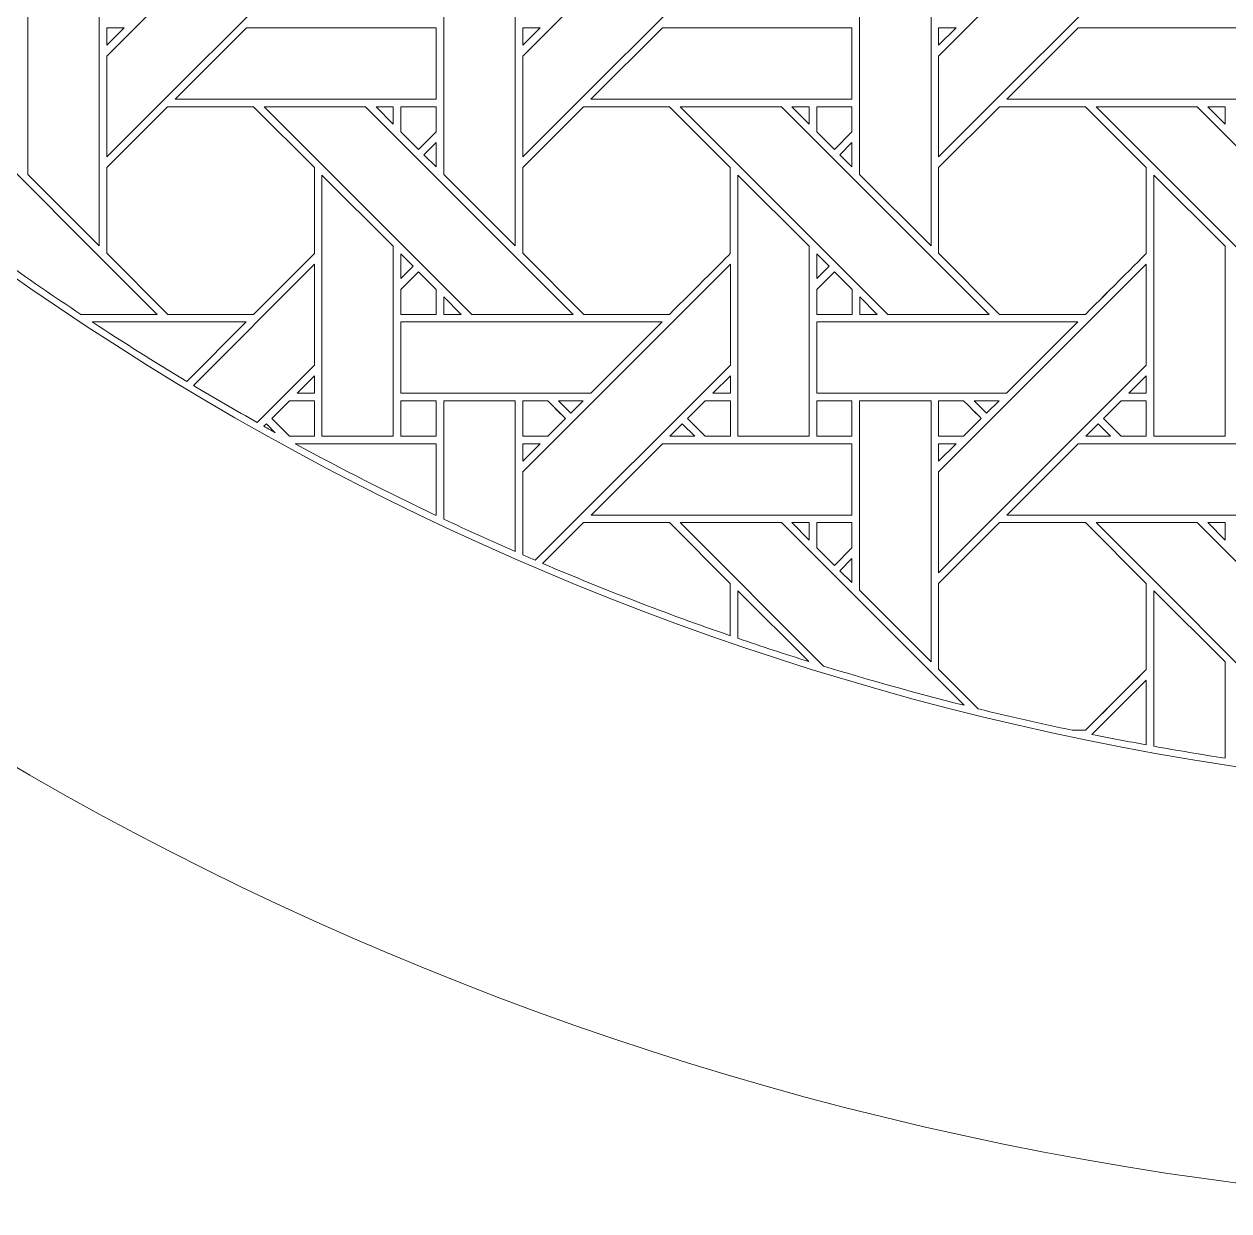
# Model space of a CAD drawing. Header units: inches. Extents: x 4.9 to 19.9, y 1.6 to 16.6.
# Drawn here: x 8.637 to 11.385, y 1.595 to 4.302 of the extents above; entities that cross this region are included whole.
import ezdxf

# ---------------------------------------------------------------- set-up
doc = ezdxf.new("R2010")
doc.units = ezdxf.units.IN
doc.header["$MEASUREMENT"] = 0
doc.layers.add('Design', color=7, linetype='Continuous', lineweight=0)

msp = doc.modelspace()

# ---------------------------------------------------------------- linework, layer by layer
at = {"layer": 'Design'}
for points, knots in [([(12.3829, 16.5948), (8.2407, 16.5948), (4.8829, 13.2369), (4.8829, 9.0948), (4.8829, 4.9526), (8.2407, 1.5948), (12.3829, 1.5948), (16.525, 1.5948), (19.8829, 4.9526), (19.8829, 9.0948), (19.8829, 13.2369), (16.525, 16.5948), (12.3829, 16.5948)], [0, 0, 0, 0, 1, 1, 1, 2, 2, 2, 3, 3, 3, 4, 4, 4, 4]), ([(12.3829, 15.6543), (8.7601, 15.6543), (5.8233, 12.7175), (5.8233, 9.0948), (5.8233, 5.472), (8.7601, 2.5353), (12.3829, 2.5353), (16.0056, 2.5353), (18.9424, 5.472), (18.9424, 9.0948), (18.9424, 12.7175), (16.0056, 15.6543), (12.3829, 15.6543)], [0, 0, 0, 0, 1, 1, 1, 2, 2, 2, 3, 3, 3, 4, 4, 4, 4]), ([(8.8255, 4.2294), (8.8255, 4.2294), (9.2992, 4.703), (9.2992, 4.703), (9.2992, 4.703), (9.2992, 4.473), (9.2992, 4.473), (9.2992, 4.473), (8.8255, 3.9994), (8.8255, 3.9994), (8.8255, 3.9994), (8.8255, 4.2294), (8.8255, 4.2294)], [0, 0, 0, 0, 1, 1, 1, 2, 2, 2, 3, 3, 3, 4, 4, 4, 4]), ([(9.7742, 4.2294), (9.7742, 4.2294), (10.2479, 4.703), (10.2479, 4.703), (10.2479, 4.703), (10.2479, 4.473), (10.2479, 4.473), (10.2479, 4.473), (9.7742, 3.9994), (9.7742, 3.9994), (9.7742, 3.9994), (9.7742, 4.2294), (9.7742, 4.2294)], [0, 0, 0, 0, 1, 1, 1, 2, 2, 2, 3, 3, 3, 4, 4, 4, 4]), ([(10.7229, 4.2294), (10.7229, 4.2294), (11.1966, 4.703), (11.1966, 4.703), (11.1966, 4.703), (11.1966, 4.473), (11.1966, 4.473), (11.1966, 4.473), (10.7229, 3.9994), (10.7229, 3.9994), (10.7229, 3.9994), (10.7229, 4.2294), (10.7229, 4.2294)], [0, 0, 0, 0, 1, 1, 1, 2, 2, 2, 3, 3, 3, 4, 4, 4, 4]), ([(8.8083, 4.3916), (8.8083, 4.3916), (8.8083, 3.7964), (8.8083, 3.7964), (8.8083, 3.7964), (8.6454, 3.9594), (8.6454, 3.9594), (8.6454, 3.9594), (8.6454, 4.3916), (8.6454, 4.3916), (8.6454, 4.3916), (8.8083, 4.3916), (8.8083, 4.3916)], [0, 0, 0, 0, 1, 1, 1, 2, 2, 2, 3, 3, 3, 4, 4, 4, 4]), ([(9.7571, 4.3916), (9.7571, 4.3916), (9.7571, 3.7964), (9.7571, 3.7964), (9.7571, 3.7964), (9.5942, 3.9594), (9.5942, 3.9594), (9.5942, 3.9594), (9.5942, 4.3916), (9.5942, 4.3916), (9.5942, 4.3916), (9.7571, 4.3916), (9.7571, 4.3916)], [0, 0, 0, 0, 1, 1, 1, 2, 2, 2, 3, 3, 3, 4, 4, 4, 4]), ([(10.7058, 4.3916), (10.7058, 4.3916), (10.7058, 3.7964), (10.7058, 3.7964), (10.7058, 3.7964), (10.5429, 3.9594), (10.5429, 3.9594), (10.5429, 3.9594), (10.5429, 4.3916), (10.5429, 4.3916), (10.5429, 4.3916), (10.7058, 4.3916), (10.7058, 4.3916)], [0, 0, 0, 0, 1, 1, 1, 2, 2, 2, 3, 3, 3, 4, 4, 4, 4]), ([(8.8653, 4.2936), (8.8653, 4.2936), (8.8255, 4.2538), (8.8255, 4.2538), (8.8255, 4.2538), (8.8255, 4.2936), (8.8255, 4.2936), (8.8255, 4.2936), (8.8653, 4.2936), (8.8653, 4.2936)], [0, 0, 0, 0, 1, 1, 1, 2, 2, 2, 3, 3, 3, 3]), ([(8.9813, 4.1308), (8.9813, 4.1308), (9.1442, 4.2936), (9.1442, 4.2936), (9.1442, 4.2936), (9.5766, 4.2936), (9.5766, 4.2936), (9.5766, 4.2936), (9.5766, 4.1308), (9.5766, 4.1308), (9.5766, 4.1308), (8.9813, 4.1308), (8.9813, 4.1308)], [0, 0, 0, 0, 1, 1, 1, 2, 2, 2, 3, 3, 3, 4, 4, 4, 4]), ([(9.814, 4.2936), (9.814, 4.2936), (9.7742, 4.2538), (9.7742, 4.2538), (9.7742, 4.2538), (9.7742, 4.2936), (9.7742, 4.2936), (9.7742, 4.2936), (9.814, 4.2936), (9.814, 4.2936)], [0, 0, 0, 0, 1, 1, 1, 2, 2, 2, 3, 3, 3, 3]), ([(9.93, 4.1308), (9.93, 4.1308), (10.0929, 4.2936), (10.0929, 4.2936), (10.0929, 4.2936), (10.5253, 4.2936), (10.5253, 4.2936), (10.5253, 4.2936), (10.5253, 4.1308), (10.5253, 4.1308), (10.5253, 4.1308), (9.93, 4.1308), (9.93, 4.1308)], [0, 0, 0, 0, 1, 1, 1, 2, 2, 2, 3, 3, 3, 4, 4, 4, 4]), ([(10.7628, 4.2936), (10.7628, 4.2936), (10.7229, 4.2538), (10.7229, 4.2538), (10.7229, 4.2538), (10.7229, 4.2936), (10.7229, 4.2936), (10.7229, 4.2936), (10.7628, 4.2936), (10.7628, 4.2936)], [0, 0, 0, 0, 1, 1, 1, 2, 2, 2, 3, 3, 3, 3]), ([(10.8788, 4.1308), (10.8788, 4.1308), (11.0416, 4.2936), (11.0416, 4.2936), (11.0416, 4.2936), (11.4741, 4.2936), (11.4741, 4.2936), (11.4741, 4.2936), (11.4741, 4.1308), (11.4741, 4.1308), (11.4741, 4.1308), (10.8788, 4.1308), (10.8788, 4.1308)], [0, 0, 0, 0, 1, 1, 1, 2, 2, 2, 3, 3, 3, 4, 4, 4, 4]), ([(8.5838, 3.7657), (8.5838, 3.7657), (8.2359, 4.1137), (8.2359, 4.1137), (8.2359, 4.1137), (8.4669, 4.1137), (8.4669, 4.1137), (8.4669, 4.1137), (8.9405, 3.64), (8.9405, 3.64), (8.9405, 3.64), (8.7663, 3.64), (8.7663, 3.64), (8.7047, 3.6809), (8.6439, 3.7228), (8.5838, 3.7657)], [0, 0, 0, 0, 1, 1, 1, 2, 2, 2, 3, 3, 3, 4, 4, 4, 5, 5, 5, 5]), ([(8.9642, 4.1136), (8.9642, 4.1136), (9.1604, 4.1136), (9.1604, 4.1136), (9.1604, 4.1136), (9.2991, 3.9749), (9.2991, 3.9749), (9.2991, 3.9749), (9.2991, 3.7787), (9.2991, 3.7787), (9.2813, 3.7608), (9.1694, 3.649), (9.1604, 3.64), (9.1604, 3.64), (8.9647, 3.64), (8.9647, 3.64), (8.9647, 3.64), (8.8255, 3.7793), (8.8255, 3.7793), (8.8255, 3.7793), (8.8255, 3.9749), (8.8255, 3.9749), (8.8255, 3.9749), (8.9642, 4.1136), (8.9642, 4.1136)], [0, 0, 0, 0, 1, 1, 1, 2, 2, 2, 3, 3, 3, 4, 4, 4, 5, 5, 5, 6, 6, 6, 7, 7, 7, 8, 8, 8, 8]), ([(8.8255, 3.9749), (8.8255, 3.9749), (8.9642, 4.1136), (8.9642, 4.1136), (8.9642, 4.1136), (9.1604, 4.1136), (9.1604, 4.1136), (9.1604, 4.1136), (9.2991, 3.9749), (9.2991, 3.9749), (9.2991, 3.9749), (9.2991, 3.7787), (9.2991, 3.7787), (9.2813, 3.7608), (9.1694, 3.649), (9.1604, 3.64), (9.1604, 3.64), (8.9647, 3.64), (8.9647, 3.64), (8.9647, 3.64), (8.8255, 3.7793), (8.8255, 3.7793), (8.8255, 3.7793), (8.8255, 3.9749), (8.8255, 3.9749)], [0, 0, 0, 0, 1, 1, 1, 2, 2, 2, 3, 3, 3, 4, 4, 4, 5, 5, 5, 6, 6, 6, 7, 7, 7, 8, 8, 8, 8]), ([(9.1846, 4.1137), (9.1846, 4.1137), (9.4156, 4.1137), (9.4156, 4.1137), (9.4156, 4.1137), (9.8892, 3.64), (9.8892, 3.64), (9.8892, 3.64), (9.6582, 3.64), (9.6582, 3.64), (9.6582, 3.64), (9.1846, 4.1137), (9.1846, 4.1137)], [0, 0, 0, 0, 1, 1, 1, 2, 2, 2, 3, 3, 3, 4, 4, 4, 4]), ([(9.4791, 4.1137), (9.4791, 4.1137), (9.4791, 4.0739), (9.4791, 4.0739), (9.4791, 4.0739), (9.4397, 4.1137), (9.4397, 4.1137), (9.4397, 4.1137), (9.4791, 4.1137), (9.4791, 4.1137)], [0, 0, 0, 0, 1, 1, 1, 2, 2, 2, 3, 3, 3, 3]), ([(9.5766, 4.1137), (9.5766, 4.1137), (9.5766, 4.0561), (9.5766, 4.0561), (9.5766, 4.0561), (9.5366, 4.0161), (9.5366, 4.0161), (9.5366, 4.0161), (9.4963, 4.0564), (9.4963, 4.0564), (9.4963, 4.0564), (9.4963, 4.1137), (9.4963, 4.1137), (9.4963, 4.1137), (9.5766, 4.1137), (9.5766, 4.1137)], [0, 0, 0, 0, 1, 1, 1, 2, 2, 2, 3, 3, 3, 4, 4, 4, 5, 5, 5, 5]), ([(9.5366, 4.0161), (9.5366, 4.0161), (9.4963, 4.0564), (9.4963, 4.0564), (9.4963, 4.0564), (9.4963, 4.1137), (9.4963, 4.1137), (9.4963, 4.1137), (9.5766, 4.1137), (9.5766, 4.1137), (9.5766, 4.1137), (9.5766, 4.0561), (9.5766, 4.0561), (9.5766, 4.0561), (9.5366, 4.0161), (9.5366, 4.0161)], [0, 0, 0, 0, 1, 1, 1, 2, 2, 2, 3, 3, 3, 4, 4, 4, 5, 5, 5, 5]), ([(9.7742, 3.7793), (9.7742, 3.7793), (9.7742, 3.9749), (9.7742, 3.9749), (9.7742, 3.9749), (9.9129, 4.1136), (9.9129, 4.1136), (9.9129, 4.1136), (10.1091, 4.1136), (10.1091, 4.1136), (10.1091, 4.1136), (10.2478, 3.9749), (10.2478, 3.9749), (10.2478, 3.9749), (10.2478, 3.7787), (10.2478, 3.7787), (10.23, 3.7608), (10.1181, 3.649), (10.1091, 3.64), (10.1091, 3.64), (9.9134, 3.64), (9.9134, 3.64), (9.9134, 3.64), (9.7742, 3.7793), (9.7742, 3.7793)], [0, 0, 0, 0, 1, 1, 1, 2, 2, 2, 3, 3, 3, 4, 4, 4, 5, 5, 5, 6, 6, 6, 7, 7, 7, 8, 8, 8, 8]), ([(9.9134, 3.64), (9.9134, 3.64), (9.7742, 3.7793), (9.7742, 3.7793), (9.7742, 3.7793), (9.7742, 3.9749), (9.7742, 3.9749), (9.7742, 3.9749), (9.9129, 4.1136), (9.9129, 4.1136), (9.9129, 4.1136), (10.1091, 4.1136), (10.1091, 4.1136), (10.1091, 4.1136), (10.2478, 3.9749), (10.2478, 3.9749), (10.2478, 3.9749), (10.2478, 3.7787), (10.2478, 3.7787), (10.2301, 3.7608), (10.1182, 3.6491), (10.1091, 3.64), (10.1091, 3.64), (9.9134, 3.64), (9.9134, 3.64)], [0, 0, 0, 0, 1, 1, 1, 2, 2, 2, 3, 3, 3, 4, 4, 4, 5, 5, 5, 6, 6, 6, 7, 7, 7, 8, 8, 8, 8]), ([(10.1334, 4.1137), (10.1334, 4.1137), (10.3643, 4.1137), (10.3643, 4.1137), (10.3643, 4.1137), (10.838, 3.64), (10.838, 3.64), (10.838, 3.64), (10.6069, 3.64), (10.6069, 3.64), (10.6069, 3.64), (10.1334, 4.1137), (10.1334, 4.1137)], [0, 0, 0, 0, 1, 1, 1, 2, 2, 2, 3, 3, 3, 4, 4, 4, 4]), ([(10.4279, 4.1137), (10.4279, 4.1137), (10.4279, 4.0739), (10.4279, 4.0739), (10.4279, 4.0739), (10.3884, 4.1137), (10.3884, 4.1137), (10.3884, 4.1137), (10.4279, 4.1137), (10.4279, 4.1137)], [0, 0, 0, 0, 1, 1, 1, 2, 2, 2, 3, 3, 3, 3]), ([(10.5253, 4.1137), (10.5253, 4.1137), (10.5253, 4.0561), (10.5253, 4.0561), (10.5253, 4.0561), (10.4854, 4.0161), (10.4854, 4.0161), (10.4854, 4.0161), (10.445, 4.0564), (10.445, 4.0564), (10.445, 4.0564), (10.445, 4.1137), (10.445, 4.1137), (10.445, 4.1137), (10.5253, 4.1137), (10.5253, 4.1137)], [0, 0, 0, 0, 1, 1, 1, 2, 2, 2, 3, 3, 3, 4, 4, 4, 5, 5, 5, 5]), ([(10.4854, 4.0161), (10.4854, 4.0161), (10.445, 4.0564), (10.445, 4.0564), (10.445, 4.0564), (10.445, 4.1137), (10.445, 4.1137), (10.445, 4.1137), (10.5253, 4.1137), (10.5253, 4.1137), (10.5253, 4.1137), (10.5253, 4.0561), (10.5253, 4.0561), (10.5253, 4.0561), (10.4854, 4.0161), (10.4854, 4.0161)], [0, 0, 0, 0, 1, 1, 1, 2, 2, 2, 3, 3, 3, 4, 4, 4, 5, 5, 5, 5]), ([(10.7229, 3.7793), (10.7229, 3.7793), (10.7229, 3.9749), (10.7229, 3.9749), (10.7229, 3.9749), (10.8616, 4.1136), (10.8616, 4.1136), (10.8616, 4.1136), (11.0578, 4.1136), (11.0578, 4.1136), (11.0578, 4.1136), (11.1966, 3.9749), (11.1966, 3.9749), (11.1966, 3.9749), (11.1966, 3.7787), (11.1966, 3.7787), (11.1788, 3.7608), (11.0669, 3.649), (11.0579, 3.64), (11.0579, 3.64), (10.8622, 3.64), (10.8622, 3.64), (10.8622, 3.64), (10.7229, 3.7793), (10.7229, 3.7793)], [0, 0, 0, 0, 1, 1, 1, 2, 2, 2, 3, 3, 3, 4, 4, 4, 5, 5, 5, 6, 6, 6, 7, 7, 7, 8, 8, 8, 8]), ([(10.7229, 3.9749), (10.7229, 3.9749), (10.8616, 4.1136), (10.8616, 4.1136), (10.8616, 4.1136), (11.0578, 4.1136), (11.0578, 4.1136), (11.0578, 4.1136), (11.1966, 3.9749), (11.1966, 3.9749), (11.1966, 3.9749), (11.1966, 3.7787), (11.1966, 3.7787), (11.1787, 3.7607), (11.0668, 3.649), (11.0579, 3.64), (11.0579, 3.64), (10.8622, 3.64), (10.8622, 3.64), (10.8622, 3.64), (10.7229, 3.7793), (10.7229, 3.7793), (10.7229, 3.7793), (10.7229, 3.9749), (10.7229, 3.9749)], [0, 0, 0, 0, 1, 1, 1, 2, 2, 2, 3, 3, 3, 4, 4, 4, 5, 5, 5, 6, 6, 6, 7, 7, 7, 8, 8, 8, 8]), ([(11.3565, 3.84), (11.3565, 3.84), (11.0821, 4.1137), (11.0821, 4.1137), (11.0821, 4.1137), (11.313, 4.1137), (11.313, 4.1137), (11.313, 4.1137), (11.7867, 3.64), (11.7867, 3.64), (11.7867, 3.64), (11.5557, 3.64), (11.5557, 3.64), (11.5557, 3.64), (11.3565, 3.84), (11.3565, 3.84)], [0, 0, 0, 0, 1, 1, 1, 2, 2, 2, 3, 3, 3, 4, 4, 4, 5, 5, 5, 5]), ([(11.3766, 4.1137), (11.3766, 4.1137), (11.3766, 4.0739), (11.3766, 4.0739), (11.3766, 4.0739), (11.3372, 4.1137), (11.3372, 4.1137), (11.3372, 4.1137), (11.3766, 4.1137), (11.3766, 4.1137)], [0, 0, 0, 0, 1, 1, 1, 2, 2, 2, 3, 3, 3, 3]), ([(9.5766, 4.0319), (9.5766, 4.0319), (9.5766, 3.9767), (9.5766, 3.9767), (9.5766, 3.9767), (9.5488, 4.0041), (9.5488, 4.0041), (9.5488, 4.0041), (9.5766, 4.0319), (9.5766, 4.0319)], [0, 0, 0, 0, 1, 1, 1, 2, 2, 2, 3, 3, 3, 3]), ([(10.5253, 4.0318), (10.5253, 4.0318), (10.5253, 3.9767), (10.5253, 3.9767), (10.5253, 3.9767), (10.4976, 4.0041), (10.4976, 4.0041), (10.4976, 4.0041), (10.5253, 4.0318), (10.5253, 4.0318)], [0, 0, 0, 0, 1, 1, 1, 2, 2, 2, 3, 3, 3, 3]), ([(9.4791, 3.7957), (9.4791, 3.7957), (9.4791, 3.362), (9.4791, 3.362), (9.4791, 3.362), (9.3163, 3.362), (9.3163, 3.362), (9.3163, 3.362), (9.3163, 3.9579), (9.3163, 3.9579), (9.3163, 3.9579), (9.4791, 3.7957), (9.4791, 3.7957)], [0, 0, 0, 0, 1, 1, 1, 2, 2, 2, 3, 3, 3, 4, 4, 4, 4]), ([(10.4278, 3.7957), (10.4278, 3.7957), (10.4278, 3.362), (10.4278, 3.362), (10.4278, 3.362), (10.265, 3.362), (10.265, 3.362), (10.265, 3.362), (10.265, 3.9579), (10.265, 3.9579), (10.265, 3.9579), (10.4278, 3.7957), (10.4278, 3.7957)], [0, 0, 0, 0, 1, 1, 1, 2, 2, 2, 3, 3, 3, 4, 4, 4, 4]), ([(11.3765, 3.7957), (11.3765, 3.7957), (11.3765, 3.362), (11.3765, 3.362), (11.3765, 3.362), (11.2137, 3.362), (11.2137, 3.362), (11.2137, 3.362), (11.2137, 3.9579), (11.2137, 3.9579), (11.2137, 3.9579), (11.3765, 3.7957), (11.3765, 3.7957)], [0, 0, 0, 0, 1, 1, 1, 2, 2, 2, 3, 3, 3, 4, 4, 4, 4]), ([(9.4964, 3.7215), (9.4964, 3.7215), (9.4964, 3.7782), (9.4964, 3.7782), (9.4964, 3.7782), (9.5245, 3.7497), (9.5245, 3.7497), (9.5245, 3.7497), (9.4964, 3.7215), (9.4964, 3.7215)], [0, 0, 0, 0, 1, 1, 1, 2, 2, 2, 3, 3, 3, 3]), ([(10.4451, 3.7215), (10.4451, 3.7215), (10.4451, 3.7782), (10.4451, 3.7782), (10.4451, 3.7782), (10.4733, 3.7497), (10.4733, 3.7497), (10.4733, 3.7497), (10.4451, 3.7215), (10.4451, 3.7215)], [0, 0, 0, 0, 1, 1, 1, 2, 2, 2, 3, 3, 3, 3]), ([(9.0229, 3.4781), (9.0229, 3.4781), (9.2992, 3.7543), (9.2992, 3.7543), (9.2992, 3.7543), (9.2992, 3.5243), (9.2992, 3.5243), (9.2992, 3.5243), (9.1683, 3.3934), (9.1683, 3.3934), (9.1194, 3.421), (9.0709, 3.4492), (9.0229, 3.4781)], [0, 0, 0, 0, 1, 1, 1, 2, 2, 2, 3, 3, 3, 4, 4, 4, 4]), ([(9.7742, 3.0913), (9.7742, 3.0913), (9.7742, 3.2807), (9.7742, 3.2807), (9.7742, 3.2807), (10.2479, 3.7543), (10.2479, 3.7543), (10.2479, 3.7543), (10.2479, 3.5243), (10.2479, 3.5243), (10.2479, 3.5243), (9.8027, 3.0791), (9.8027, 3.0791), (9.7932, 3.0831), (9.7837, 3.0872), (9.7742, 3.0913)], [0, 0, 0, 0, 1, 1, 1, 2, 2, 2, 3, 3, 3, 4, 4, 4, 5, 5, 5, 5]), ([(10.7229, 3.2807), (10.7229, 3.2807), (11.1966, 3.7543), (11.1966, 3.7543), (11.1966, 3.7543), (11.1966, 3.5243), (11.1966, 3.5243), (11.1966, 3.5243), (10.7229, 3.0506), (10.7229, 3.0506), (10.7229, 3.0506), (10.7229, 3.2807), (10.7229, 3.2807)], [0, 0, 0, 0, 1, 1, 1, 2, 2, 2, 3, 3, 3, 4, 4, 4, 4]), ([(9.4963, 3.6398), (9.4963, 3.6398), (9.4963, 3.6971), (9.4963, 3.6971), (9.4963, 3.6971), (9.5367, 3.7374), (9.5367, 3.7374), (9.5367, 3.7374), (9.577, 3.6971), (9.577, 3.6971), (9.577, 3.6971), (9.577, 3.6398), (9.577, 3.6398), (9.577, 3.6398), (9.4963, 3.6398), (9.4963, 3.6398)], [0, 0, 0, 0, 1, 1, 1, 2, 2, 2, 3, 3, 3, 4, 4, 4, 5, 5, 5, 5]), ([(9.5367, 3.7374), (9.5367, 3.7374), (9.577, 3.6971), (9.577, 3.6971), (9.577, 3.6971), (9.577, 3.6398), (9.577, 3.6398), (9.577, 3.6398), (9.4963, 3.6398), (9.4963, 3.6398), (9.4963, 3.6398), (9.4963, 3.6971), (9.4963, 3.6971), (9.4963, 3.6971), (9.5367, 3.7374), (9.5367, 3.7374)], [0, 0, 0, 0, 1, 1, 1, 2, 2, 2, 3, 3, 3, 4, 4, 4, 5, 5, 5, 5]), ([(10.4451, 3.6398), (10.4451, 3.6398), (10.4451, 3.6971), (10.4451, 3.6971), (10.4451, 3.6971), (10.4854, 3.7374), (10.4854, 3.7374), (10.4854, 3.7374), (10.5257, 3.6971), (10.5257, 3.6971), (10.5257, 3.6971), (10.5257, 3.6398), (10.5257, 3.6398), (10.5257, 3.6398), (10.4451, 3.6398), (10.4451, 3.6398)], [0, 0, 0, 0, 1, 1, 1, 2, 2, 2, 3, 3, 3, 4, 4, 4, 5, 5, 5, 5]), ([(10.4451, 3.6398), (10.4451, 3.6398), (10.4451, 3.6971), (10.4451, 3.6971), (10.4451, 3.6971), (10.4854, 3.7374), (10.4854, 3.7374), (10.4854, 3.7374), (10.5257, 3.6971), (10.5257, 3.6971), (10.5257, 3.6971), (10.5257, 3.6398), (10.5257, 3.6398), (10.5257, 3.6398), (10.4451, 3.6398), (10.4451, 3.6398)], [0, 0, 0, 0, 1, 1, 1, 2, 2, 2, 3, 3, 3, 4, 4, 4, 5, 5, 5, 5]), ([(9.634, 3.64), (9.634, 3.64), (9.5943, 3.64), (9.5943, 3.64), (9.5943, 3.64), (9.5943, 3.6798), (9.5943, 3.6798), (9.5943, 3.6798), (9.634, 3.64), (9.634, 3.64)], [0, 0, 0, 0, 1, 1, 1, 2, 2, 2, 3, 3, 3, 3]), ([(10.5827, 3.64), (10.5827, 3.64), (10.543, 3.64), (10.543, 3.64), (10.543, 3.64), (10.543, 3.6798), (10.543, 3.6798), (10.543, 3.6798), (10.5827, 3.64), (10.5827, 3.64)], [0, 0, 0, 0, 1, 1, 1, 2, 2, 2, 3, 3, 3, 3]), ([(8.7923, 3.6228), (8.7923, 3.6228), (9.1433, 3.6228), (9.1433, 3.6228), (9.1433, 3.6228), (9.0077, 3.4872), (9.0077, 3.4872), (8.9349, 3.531), (8.8631, 3.5762), (8.7923, 3.6228)], [0, 0, 0, 0, 1, 1, 1, 2, 2, 2, 3, 3, 3, 3]), ([(9.4964, 3.4601), (9.4964, 3.4601), (9.4964, 3.6228), (9.4964, 3.6228), (9.4964, 3.6228), (10.0921, 3.6228), (10.0921, 3.6228), (10.0921, 3.6228), (9.9293, 3.4601), (9.9293, 3.4601), (9.9293, 3.4601), (9.4964, 3.4601), (9.4964, 3.4601)], [0, 0, 0, 0, 1, 1, 1, 2, 2, 2, 3, 3, 3, 4, 4, 4, 4]), ([(10.4451, 3.4601), (10.4451, 3.4601), (10.4451, 3.6228), (10.4451, 3.6228), (10.4451, 3.6228), (11.0408, 3.6228), (11.0408, 3.6228), (11.0408, 3.6228), (10.8781, 3.4601), (10.8781, 3.4601), (10.8781, 3.4601), (10.4451, 3.4601), (10.4451, 3.4601)], [0, 0, 0, 0, 1, 1, 1, 2, 2, 2, 3, 3, 3, 4, 4, 4, 4]), ([(9.2992, 3.4999), (9.2992, 3.4999), (9.2992, 3.4601), (9.2992, 3.4601), (9.2992, 3.4601), (9.2594, 3.4601), (9.2594, 3.4601), (9.2594, 3.4601), (9.2992, 3.4999), (9.2992, 3.4999)], [0, 0, 0, 0, 1, 1, 1, 2, 2, 2, 3, 3, 3, 3]), ([(10.2081, 3.4601), (10.2081, 3.4601), (10.2479, 3.4999), (10.2479, 3.4999), (10.2479, 3.4999), (10.2479, 3.4601), (10.2479, 3.4601), (10.2479, 3.4601), (10.2081, 3.4601), (10.2081, 3.4601)], [0, 0, 0, 0, 1, 1, 1, 2, 2, 2, 3, 3, 3, 3]), ([(11.1568, 3.4601), (11.1568, 3.4601), (11.1966, 3.4999), (11.1966, 3.4999), (11.1966, 3.4999), (11.1966, 3.4601), (11.1966, 3.4601), (11.1966, 3.4601), (11.1568, 3.4601), (11.1568, 3.4601)], [0, 0, 0, 0, 1, 1, 1, 2, 2, 2, 3, 3, 3, 3]), ([(9.2421, 3.4428), (9.2421, 3.4428), (9.2991, 3.4428), (9.2991, 3.4428), (9.2991, 3.4428), (9.2991, 3.362), (9.2991, 3.362), (9.2991, 3.362), (9.242, 3.362), (9.242, 3.362), (9.242, 3.362), (9.2017, 3.4024), (9.2017, 3.4024), (9.2017, 3.4024), (9.2421, 3.4428), (9.2421, 3.4428)], [0, 0, 0, 0, 1, 1, 1, 2, 2, 2, 3, 3, 3, 4, 4, 4, 5, 5, 5, 5]), ([(9.2017, 3.4024), (9.2017, 3.4024), (9.2421, 3.4428), (9.2421, 3.4428), (9.2421, 3.4428), (9.2991, 3.4428), (9.2991, 3.4428), (9.2991, 3.4428), (9.2991, 3.362), (9.2991, 3.362), (9.2991, 3.362), (9.242, 3.362), (9.242, 3.362), (9.242, 3.362), (9.2017, 3.4024), (9.2017, 3.4024)], [0, 0, 0, 0, 1, 1, 1, 2, 2, 2, 3, 3, 3, 4, 4, 4, 5, 5, 5, 5]), ([(9.4963, 3.4428), (9.4963, 3.4428), (9.5766, 3.4428), (9.5766, 3.4428), (9.5766, 3.4428), (9.5766, 3.362), (9.5766, 3.362), (9.5766, 3.362), (9.4963, 3.362), (9.4963, 3.362), (9.4963, 3.362), (9.4963, 3.4428), (9.4963, 3.4428)], [0, 0, 0, 0, 1, 1, 1, 2, 2, 2, 3, 3, 3, 4, 4, 4, 4]), ([(9.4963, 3.4428), (9.4963, 3.4428), (9.5766, 3.4428), (9.5766, 3.4428), (9.5766, 3.4428), (9.5766, 3.362), (9.5766, 3.362), (9.5766, 3.362), (9.4963, 3.362), (9.4963, 3.362), (9.4963, 3.362), (9.4963, 3.4428), (9.4963, 3.4428)], [0, 0, 0, 0, 1, 1, 1, 2, 2, 2, 3, 3, 3, 4, 4, 4, 4]), ([(9.7571, 3.0988), (9.7024, 3.1228), (9.6481, 3.1475), (9.5942, 3.173), (9.5942, 3.173), (9.5942, 3.4428), (9.5942, 3.4428), (9.5942, 3.4428), (9.7571, 3.4428), (9.7571, 3.4428), (9.7571, 3.4428), (9.7571, 3.0988), (9.7571, 3.0988)], [0, 0, 0, 0, 1, 1, 1, 2, 2, 2, 3, 3, 3, 4, 4, 4, 4]), ([(9.8716, 3.4024), (9.8716, 3.4024), (9.8312, 3.362), (9.8312, 3.362), (9.8312, 3.362), (9.7742, 3.362), (9.7742, 3.362), (9.7742, 3.362), (9.7742, 3.4428), (9.7742, 3.4428), (9.7742, 3.4428), (9.8313, 3.4428), (9.8313, 3.4428), (9.8364, 3.4377), (9.8672, 3.4069), (9.8716, 3.4024)], [0, 0, 0, 0, 1, 1, 1, 2, 2, 2, 3, 3, 3, 4, 4, 4, 5, 5, 5, 5]), ([(9.7742, 3.4428), (9.7742, 3.4428), (9.8313, 3.4428), (9.8313, 3.4428), (9.8366, 3.4375), (9.8674, 3.4066), (9.8716, 3.4024), (9.8716, 3.4024), (9.8312, 3.362), (9.8312, 3.362), (9.8312, 3.362), (9.7742, 3.362), (9.7742, 3.362), (9.7742, 3.362), (9.7742, 3.4428), (9.7742, 3.4428)], [0, 0, 0, 0, 1, 1, 1, 2, 2, 2, 3, 3, 3, 4, 4, 4, 5, 5, 5, 5]), ([(9.9121, 3.4428), (9.9121, 3.4428), (9.8838, 3.4146), (9.8838, 3.4146), (9.8838, 3.4146), (9.8556, 3.4428), (9.8556, 3.4428), (9.8556, 3.4428), (9.9121, 3.4428), (9.9121, 3.4428)], [0, 0, 0, 0, 1, 1, 1, 2, 2, 2, 3, 3, 3, 3]), ([(10.1908, 3.4428), (10.1908, 3.4428), (10.2479, 3.4428), (10.2479, 3.4428), (10.2479, 3.4428), (10.2479, 3.362), (10.2479, 3.362), (10.2479, 3.362), (10.1907, 3.362), (10.1907, 3.362), (10.1907, 3.362), (10.1504, 3.4024), (10.1504, 3.4024), (10.1504, 3.4024), (10.1908, 3.4428), (10.1908, 3.4428)], [0, 0, 0, 0, 1, 1, 1, 2, 2, 2, 3, 3, 3, 4, 4, 4, 5, 5, 5, 5]), ([(10.2479, 3.4428), (10.2479, 3.4428), (10.2479, 3.362), (10.2479, 3.362), (10.2479, 3.362), (10.1907, 3.362), (10.1907, 3.362), (10.1907, 3.362), (10.1504, 3.4024), (10.1504, 3.4024), (10.1504, 3.4024), (10.1908, 3.4428), (10.1908, 3.4428), (10.1908, 3.4428), (10.2479, 3.4428), (10.2479, 3.4428)], [0, 0, 0, 0, 1, 1, 1, 2, 2, 2, 3, 3, 3, 4, 4, 4, 5, 5, 5, 5]), ([(10.4451, 3.362), (10.4451, 3.362), (10.4451, 3.4428), (10.4451, 3.4428), (10.4451, 3.4428), (10.5253, 3.4428), (10.5253, 3.4428), (10.5253, 3.4428), (10.5253, 3.362), (10.5253, 3.362), (10.5253, 3.362), (10.4451, 3.362), (10.4451, 3.362)], [0, 0, 0, 0, 1, 1, 1, 2, 2, 2, 3, 3, 3, 4, 4, 4, 4]), ([(10.4451, 3.4428), (10.4451, 3.4428), (10.5253, 3.4428), (10.5253, 3.4428), (10.5253, 3.4428), (10.5253, 3.362), (10.5253, 3.362), (10.5253, 3.362), (10.4451, 3.362), (10.4451, 3.362), (10.4451, 3.362), (10.4451, 3.4428), (10.4451, 3.4428)], [0, 0, 0, 0, 1, 1, 1, 2, 2, 2, 3, 3, 3, 4, 4, 4, 4]), ([(10.7058, 3.4428), (10.7058, 3.4428), (10.7058, 2.8477), (10.7058, 2.8477), (10.7058, 2.8477), (10.5429, 3.0106), (10.5429, 3.0106), (10.5429, 3.0106), (10.5429, 3.4428), (10.5429, 3.4428), (10.5429, 3.4428), (10.7058, 3.4428), (10.7058, 3.4428)], [0, 0, 0, 0, 1, 1, 1, 2, 2, 2, 3, 3, 3, 4, 4, 4, 4]), ([(10.8203, 3.4024), (10.8203, 3.4024), (10.7799, 3.362), (10.7799, 3.362), (10.7799, 3.362), (10.7229, 3.362), (10.7229, 3.362), (10.7229, 3.362), (10.7229, 3.4428), (10.7229, 3.4428), (10.7229, 3.4428), (10.78, 3.4428), (10.78, 3.4428), (10.7851, 3.4377), (10.8159, 3.4069), (10.8203, 3.4024)], [0, 0, 0, 0, 1, 1, 1, 2, 2, 2, 3, 3, 3, 4, 4, 4, 5, 5, 5, 5]), ([(10.7229, 3.4428), (10.7229, 3.4428), (10.78, 3.4428), (10.78, 3.4428), (10.7852, 3.4376), (10.816, 3.4068), (10.8203, 3.4024), (10.8203, 3.4024), (10.7799, 3.362), (10.7799, 3.362), (10.7799, 3.362), (10.7229, 3.362), (10.7229, 3.362), (10.7229, 3.362), (10.7229, 3.4428), (10.7229, 3.4428)], [0, 0, 0, 0, 1, 1, 1, 2, 2, 2, 3, 3, 3, 4, 4, 4, 5, 5, 5, 5]), ([(10.8608, 3.4428), (10.8608, 3.4428), (10.8325, 3.4146), (10.8325, 3.4146), (10.8325, 3.4146), (10.8044, 3.4428), (10.8044, 3.4428), (10.8044, 3.4428), (10.8608, 3.4428), (10.8608, 3.4428)], [0, 0, 0, 0, 1, 1, 1, 2, 2, 2, 3, 3, 3, 3]), ([(11.1396, 3.4428), (11.1396, 3.4428), (11.1966, 3.4428), (11.1966, 3.4428), (11.1966, 3.4428), (11.1966, 3.362), (11.1966, 3.362), (11.1966, 3.362), (11.1395, 3.362), (11.1395, 3.362), (11.1395, 3.362), (11.0991, 3.4024), (11.0991, 3.4024), (11.0991, 3.4024), (11.1396, 3.4428), (11.1396, 3.4428)], [0, 0, 0, 0, 1, 1, 1, 2, 2, 2, 3, 3, 3, 4, 4, 4, 5, 5, 5, 5]), ([(11.0991, 3.4024), (11.0991, 3.4024), (11.1396, 3.4428), (11.1396, 3.4428), (11.1396, 3.4428), (11.1966, 3.4428), (11.1966, 3.4428), (11.1966, 3.4428), (11.1966, 3.362), (11.1966, 3.362), (11.1966, 3.362), (11.1395, 3.362), (11.1395, 3.362), (11.1395, 3.362), (11.0991, 3.4024), (11.0991, 3.4024)], [0, 0, 0, 0, 1, 1, 1, 2, 2, 2, 3, 3, 3, 4, 4, 4, 5, 5, 5, 5]), ([(9.1838, 3.3846), (9.1838, 3.3846), (9.1896, 3.3903), (9.1896, 3.3903), (9.1896, 3.3903), (9.2098, 3.3701), (9.2098, 3.3701), (9.2011, 3.3749), (9.1925, 3.3797), (9.1838, 3.3846)], [0, 0, 0, 0, 1, 1, 1, 2, 2, 2, 3, 3, 3, 3]), ([(10.1666, 3.362), (10.1666, 3.362), (10.11, 3.362), (10.11, 3.362), (10.11, 3.362), (10.1383, 3.3903), (10.1383, 3.3903), (10.1383, 3.3903), (10.1666, 3.362), (10.1666, 3.362)], [0, 0, 0, 0, 1, 1, 1, 2, 2, 2, 3, 3, 3, 3]), ([(11.1153, 3.362), (11.1153, 3.362), (11.0588, 3.362), (11.0588, 3.362), (11.0588, 3.362), (11.087, 3.3903), (11.087, 3.3903), (11.087, 3.3903), (11.1153, 3.362), (11.1153, 3.362)], [0, 0, 0, 0, 1, 1, 1, 2, 2, 2, 3, 3, 3, 3]), ([(9.5766, 3.1821), (9.5766, 3.1821), (9.5749, 3.1821), (9.5749, 3.1821), (9.4668, 3.2335), (9.3603, 3.2878), (9.2555, 3.3449), (9.2555, 3.3449), (9.5766, 3.3449), (9.5766, 3.3449), (9.5766, 3.3449), (9.5766, 3.1821), (9.5766, 3.1821)], [0, 0, 0, 0, 1, 1, 1, 2, 2, 2, 3, 3, 3, 4, 4, 4, 4]), ([(9.814, 3.3449), (9.814, 3.3449), (9.7742, 3.3051), (9.7742, 3.3051), (9.7742, 3.3051), (9.7742, 3.3449), (9.7742, 3.3449), (9.7742, 3.3449), (9.814, 3.3449), (9.814, 3.3449)], [0, 0, 0, 0, 1, 1, 1, 2, 2, 2, 3, 3, 3, 3]), ([(9.9301, 3.1821), (9.9301, 3.1821), (10.0929, 3.3449), (10.0929, 3.3449), (10.0929, 3.3449), (10.5253, 3.3449), (10.5253, 3.3449), (10.5253, 3.3449), (10.5253, 3.1821), (10.5253, 3.1821), (10.5253, 3.1821), (9.9301, 3.1821), (9.9301, 3.1821)], [0, 0, 0, 0, 1, 1, 1, 2, 2, 2, 3, 3, 3, 4, 4, 4, 4]), ([(10.7628, 3.3449), (10.7628, 3.3449), (10.7229, 3.3051), (10.7229, 3.3051), (10.7229, 3.3051), (10.7229, 3.3449), (10.7229, 3.3449), (10.7229, 3.3449), (10.7628, 3.3449), (10.7628, 3.3449)], [0, 0, 0, 0, 1, 1, 1, 2, 2, 2, 3, 3, 3, 3]), ([(11.0416, 3.3449), (11.0416, 3.3449), (11.4741, 3.3449), (11.4741, 3.3449), (11.4741, 3.3449), (11.4741, 3.1821), (11.4741, 3.1821), (11.4741, 3.1821), (10.8788, 3.1821), (10.8788, 3.1821), (10.8788, 3.1821), (11.0416, 3.3449), (11.0416, 3.3449)], [0, 0, 0, 0, 1, 1, 1, 2, 2, 2, 3, 3, 3, 4, 4, 4, 4]), ([(9.9129, 3.1649), (9.9129, 3.1649), (10.1091, 3.1649), (10.1091, 3.1649), (10.1091, 3.1649), (10.2478, 3.0262), (10.2478, 3.0262), (10.2478, 3.0262), (10.2478, 2.9069), (10.2478, 2.9069), (10.1028, 2.957), (9.96, 3.012), (9.8197, 3.0717), (9.8197, 3.0717), (9.9129, 3.1649), (9.9129, 3.1649)], [0, 0, 0, 0, 1, 1, 1, 2, 2, 2, 3, 3, 3, 4, 4, 4, 5, 5, 5, 5]), ([(10.2478, 2.9069), (10.1028, 2.957), (9.96, 3.012), (9.8197, 3.0717), (9.8197, 3.0717), (9.9129, 3.1649), (9.9129, 3.1649), (9.9129, 3.1649), (10.1091, 3.1649), (10.1091, 3.1649), (10.1091, 3.1649), (10.2478, 3.0262), (10.2478, 3.0262), (10.2478, 3.0262), (10.2478, 2.9069), (10.2478, 2.9069)], [0, 0, 0, 0, 1, 1, 1, 2, 2, 2, 3, 3, 3, 4, 4, 4, 5, 5, 5, 5]), ([(10.4607, 2.8376), (10.4607, 2.8376), (10.1334, 3.165), (10.1334, 3.165), (10.1334, 3.165), (10.3643, 3.165), (10.3643, 3.165), (10.3643, 3.165), (10.781, 2.7482), (10.781, 2.7482), (10.6732, 2.7754), (10.5664, 2.8052), (10.4607, 2.8376)], [0, 0, 0, 0, 1, 1, 1, 2, 2, 2, 3, 3, 3, 4, 4, 4, 4]), ([(10.4279, 3.165), (10.4279, 3.165), (10.4279, 3.1251), (10.4279, 3.1251), (10.4279, 3.1251), (10.3884, 3.165), (10.3884, 3.165), (10.3884, 3.165), (10.4279, 3.165), (10.4279, 3.165)], [0, 0, 0, 0, 1, 1, 1, 2, 2, 2, 3, 3, 3, 3]), ([(10.5253, 3.1649), (10.5253, 3.1649), (10.5253, 3.1073), (10.5253, 3.1073), (10.5253, 3.1073), (10.4854, 3.0674), (10.4854, 3.0674), (10.4854, 3.0674), (10.445, 3.1077), (10.445, 3.1077), (10.445, 3.1077), (10.445, 3.1649), (10.445, 3.1649), (10.445, 3.1649), (10.5253, 3.1649), (10.5253, 3.1649)], [0, 0, 0, 0, 1, 1, 1, 2, 2, 2, 3, 3, 3, 4, 4, 4, 5, 5, 5, 5]), ([(10.4854, 3.0674), (10.4854, 3.0674), (10.445, 3.1077), (10.445, 3.1077), (10.445, 3.1077), (10.445, 3.1649), (10.445, 3.1649), (10.445, 3.1649), (10.5253, 3.1649), (10.5253, 3.1649), (10.5253, 3.1649), (10.5253, 3.1073), (10.5253, 3.1073), (10.5253, 3.1073), (10.4854, 3.0674), (10.4854, 3.0674)], [0, 0, 0, 0, 1, 1, 1, 2, 2, 2, 3, 3, 3, 4, 4, 4, 5, 5, 5, 5]), ([(10.8133, 2.7401), (10.8133, 2.7401), (10.7229, 2.8305), (10.7229, 2.8305), (10.7229, 2.8305), (10.7229, 3.0262), (10.7229, 3.0262), (10.7229, 3.0262), (10.8616, 3.1649), (10.8616, 3.1649), (10.8616, 3.1649), (11.0578, 3.1649), (11.0578, 3.1649), (11.0578, 3.1649), (11.1966, 3.0262), (11.1966, 3.0262), (11.1966, 3.0262), (11.1966, 2.83), (11.1966, 2.83), (11.1788, 2.812), (11.0669, 2.7003), (11.0579, 2.6913), (11.0579, 2.6913), (11.0276, 2.6913), (11.0276, 2.6913), (10.9557, 2.7064), (10.8843, 2.7227), (10.8133, 2.7401)], [0, 0, 0, 0, 1, 1, 1, 2, 2, 2, 3, 3, 3, 4, 4, 4, 5, 5, 5, 6, 6, 6, 7, 7, 7, 8, 8, 8, 9, 9, 9, 9]), ([(11.0579, 2.6913), (11.0579, 2.6913), (11.0276, 2.6913), (11.0276, 2.6913), (10.9557, 2.7064), (10.8843, 2.7227), (10.8133, 2.7401), (10.8133, 2.7401), (10.7229, 2.8305), (10.7229, 2.8305), (10.7229, 2.8305), (10.7229, 3.0262), (10.7229, 3.0262), (10.7229, 3.0262), (10.8616, 3.1649), (10.8616, 3.1649), (10.8616, 3.1649), (11.0578, 3.1649), (11.0578, 3.1649), (11.0578, 3.1649), (11.1966, 3.0262), (11.1966, 3.0262), (11.1966, 3.0262), (11.1966, 2.83), (11.1966, 2.83), (11.1786, 2.8118), (11.0667, 2.7001), (11.0579, 2.6913)], [0, 0, 0, 0, 1, 1, 1, 2, 2, 2, 3, 3, 3, 4, 4, 4, 5, 5, 5, 6, 6, 6, 7, 7, 7, 8, 8, 8, 9, 9, 9, 9]), ([(11.0821, 3.165), (11.0821, 3.165), (11.313, 3.165), (11.313, 3.165), (11.313, 3.165), (11.7867, 2.6913), (11.7867, 2.6913), (11.7867, 2.6913), (11.5557, 2.6913), (11.5557, 2.6913), (11.5557, 2.6913), (11.0821, 3.165), (11.0821, 3.165)], [0, 0, 0, 0, 1, 1, 1, 2, 2, 2, 3, 3, 3, 4, 4, 4, 4]), ([(11.3766, 3.165), (11.3766, 3.165), (11.3766, 3.1251), (11.3766, 3.1251), (11.3766, 3.1251), (11.3372, 3.165), (11.3372, 3.165), (11.3372, 3.165), (11.3766, 3.165), (11.3766, 3.165)], [0, 0, 0, 0, 1, 1, 1, 2, 2, 2, 3, 3, 3, 3]), ([(10.5253, 3.0831), (10.5253, 3.0831), (10.5253, 3.028), (10.5253, 3.028), (10.5253, 3.028), (10.4976, 3.0553), (10.4976, 3.0553), (10.4976, 3.0553), (10.5253, 3.0831), (10.5253, 3.0831)], [0, 0, 0, 0, 1, 1, 1, 2, 2, 2, 3, 3, 3, 3]), ([(10.265, 2.901), (10.265, 2.901), (10.265, 3.0091), (10.265, 3.0091), (10.265, 3.0091), (10.4267, 2.8481), (10.4267, 2.8481), (10.3725, 2.865), (10.3186, 2.8827), (10.265, 2.901)], [0, 0, 0, 0, 1, 1, 1, 2, 2, 2, 3, 3, 3, 3]), ([(11.3765, 2.6276), (11.322, 2.636), (11.2678, 2.6451), (11.2137, 2.6548), (11.2137, 2.6548), (11.2137, 3.0091), (11.2137, 3.0091), (11.2137, 3.0091), (11.3765, 2.847), (11.3765, 2.847), (11.3765, 2.847), (11.3765, 2.6276), (11.3765, 2.6276)], [0, 0, 0, 0, 1, 1, 1, 2, 2, 2, 3, 3, 3, 4, 4, 4, 4]), ([(11.1966, 2.658), (11.1552, 2.6656), (11.1139, 2.6735), (11.0728, 2.6818), (11.0728, 2.6818), (11.1966, 2.8056), (11.1966, 2.8056), (11.1966, 2.8056), (11.1966, 2.658), (11.1966, 2.658)], [0, 0, 0, 0, 1, 1, 1, 2, 2, 2, 3, 3, 3, 3])]:
    msp.add_open_spline(points, degree=3, knots=knots, dxfattribs=at)

doc.saveas('drawing.dxf')
